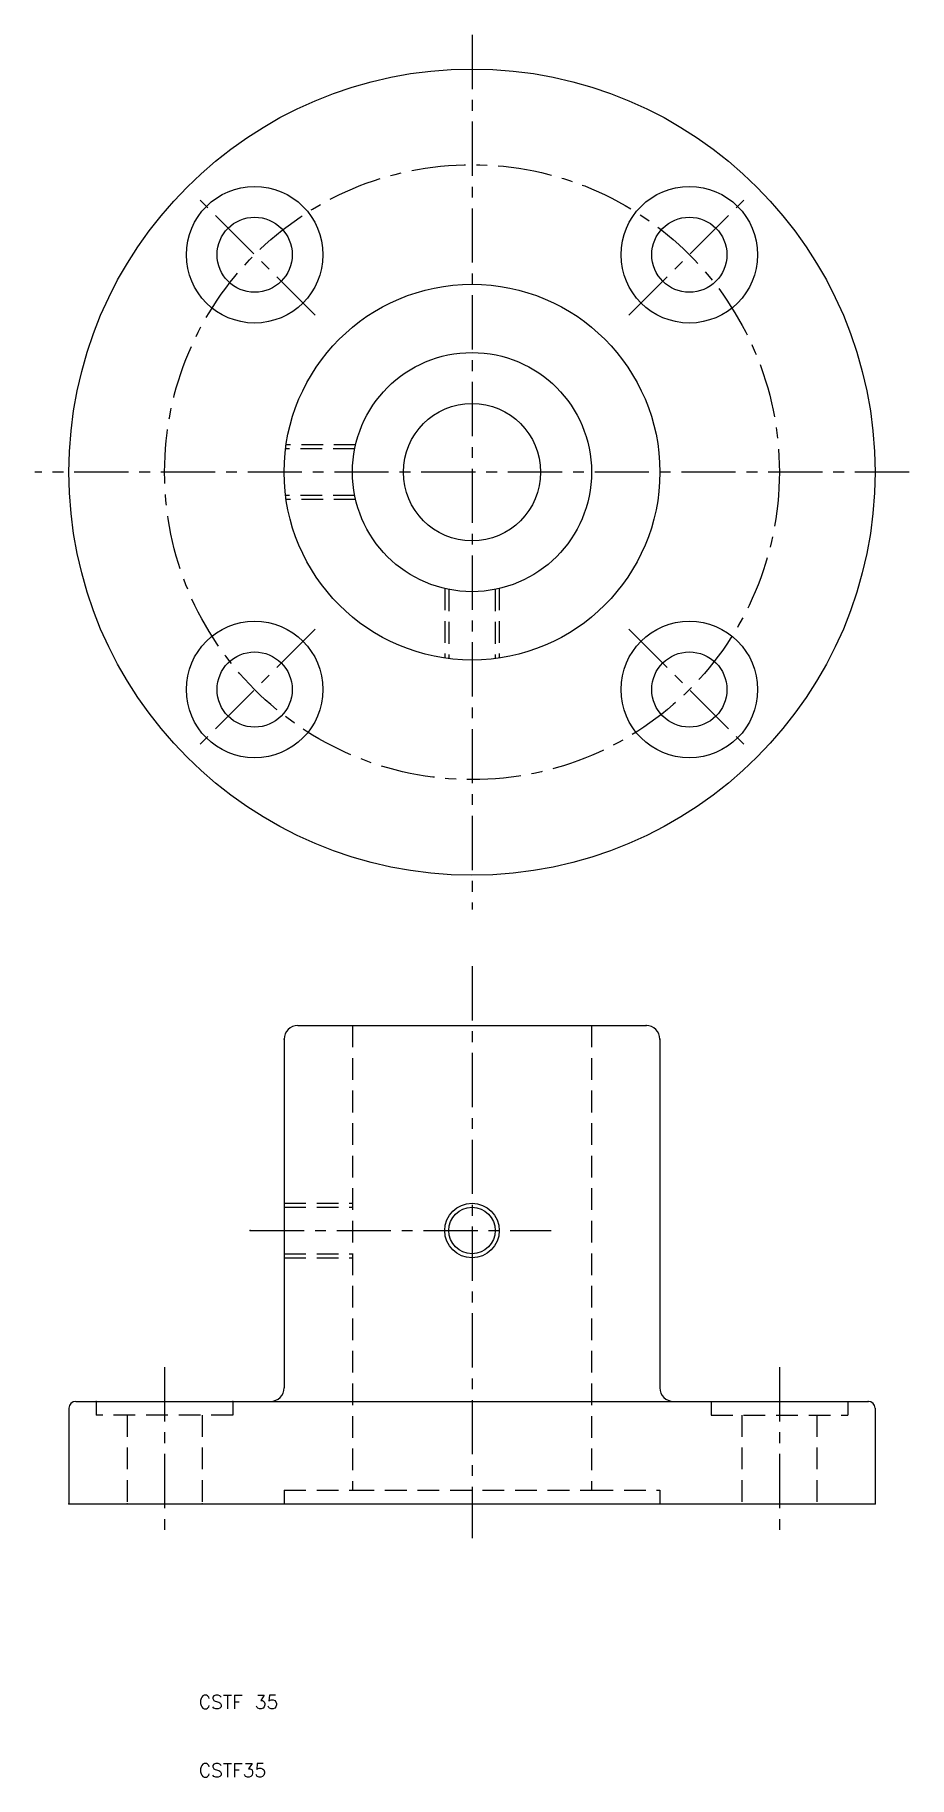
# Model space of a CAD drawing. Extents: x -14 to 114, y 10 to 265.
import ezdxf

# ---------------------------------------------------------------- set-up
doc = ezdxf.new("R2010")
doc.units = 0
doc.header["$LTSCALE"] = 0.25
doc.linetypes.add('CENTER', pattern=[50.8, 31.75, -6.35, 6.35, -6.35])
doc.linetypes.add('DASHED', pattern=[19.05, 12.7, -6.35])
doc.layers.get('0').update_dxf_attribs({"linetype": 'CONTINUOUS'})
doc.layers.add('CENTER', color=1, linetype='CENTER')
doc.styles.get("Standard").update_dxf_attribs({"font": 'txt.shx', "bigfont": 'extfont.shx'})

msp = doc.modelspace()

# ---------------------------------------------------------------- linework, layer by layer
at = {"color": 3, "linetype": 'DASHED'}
for p, q in [((32.83, 204.4), (22.71, 204.4)), ((32.96, 205), (22.79, 205)), ((32.83, 197.6), (22.71, 197.6)), ((32.96, 197), (22.79, 197)), ((46, 183.96), (46, 173.79)), ((46.6, 183.83), (46.6, 173.71)), ((53.4, 183.83), (53.4, 173.71)), ((54, 183.96), (54, 173.79)), ((32.5, 120), (32.5, 52)), ((67.5, 120), (67.5, 52)), ((22.5, 94), (32.5, 94)), ((22.5, 93.4), (32.5, 93.4)), ((22.5, 86.6), (32.5, 86.6)), ((22.5, 86), (32.5, 86)), ((-5, 65), (-5, 63)), ((15, 65), (15, 63)), ((85, 65), (85, 63)), ((105, 65), (105, 63)), ((15, 63), (-5, 63)), ((-0.5, 63), (-0.5, 50)), ((10.5, 63), (10.5, 50)), ((85, 63), (105, 63)), ((89.5, 63), (89.5, 50)), ((100.5, 63), (100.5, 50)), ((22.5, 52), (32.5, 52)), ((22.5, 52), (22.5, 50)), ((32.5, 52), (67.5, 52)), ((67.5, 52), (77.5, 52)), ((77.5, 52), (77.5, 50))]:
    msp.add_line(p, q, dxfattribs=at)
for p, q in [((24.5, 120), (75.5, 120)), ((22.5, 118), (22.5, 67)), ((77.5, 118), (77.5, 67)), ((-9, 64), (-9, 50)), ((-8, 65), (20.5, 65)), ((20.5, 65), (79.5, 65)), ((79.5, 65), (108, 65)), ((109, 64), (109, 50)), ((-9, 50), (109, 50))]:
    msp.add_line(p, q)
for centre, radius in [((50, 201), 59), ((18.18, 232.82), 10), ((81.82, 232.82), 10), ((18.18, 232.82), 5.5), ((81.82, 232.82), 5.5), ((50, 201), 27.5), ((50, 201), 17.5), ((50, 201), 10.05), ((18.18, 169.18), 10), ((81.82, 169.18), 10), ((18.18, 169.18), 5.5), ((81.82, 169.18), 5.5), ((50, 90), 3.4)]:
    msp.add_circle(centre, radius)
at = {"color": 3}
msp.add_circle((50, 90), 4, dxfattribs=at)
for centre, radius, start, end in [((24.5, 118), 2, 90, 180), ((75.5, 118), 2, 0, 90), ((20.5, 67), 2, 270, 0), ((79.5, 67), 2, 180, 270), ((-8, 64), 1, 90, 180), ((108, 64), 1, 0, 90)]:
    msp.add_arc(centre, radius, start, end)
for p in [(75.5, 120), (22.5, 118), (77.5, 118), (108, 65), (-9, 50), (-9, 50), (109, 50), (109, 50), (109, 50), (109, 50)]:
    msp.add_point(p)
at = {"color": 3, "linetype": 'DASHED'}
for p in [(17.5, 90), (-5, 65), (-5, 65), (15, 65), (-0.5, 50), (10.5, 50), (22.5, 50), (77.5, 50)]:
    msp.add_point(p, dxfattribs=at)
at = {"layer": 'CENTER', "color": 1, "linetype": 'CENTER'}
for p, q in [((50, 265), (50, 137)), ((27.02, 223.98), (9.34, 241.66)), ((72.98, 223.98), (90.66, 241.66)), ((114, 201), (-14, 201)), ((27.02, 178.02), (9.34, 160.34)), ((72.98, 178.02), (90.66, 160.34)), ((50, 128.69), (50, 45)), ((17.5, 90), (61.6, 90)), ((5, 70), (5, 45)), ((95, 70), (95, 45))]:
    msp.add_line(p, q, dxfattribs=at)
msp.add_circle((50, 201), 45, dxfattribs=at)

# ---------------------------------------------------------------- texts
for s, p in [('CSTF 35', (10, 20)), ('CSTF35', (10, 10))]:
    msp.add_text(s, height=2).set_placement(p)

doc.saveas('drawing.dxf')
